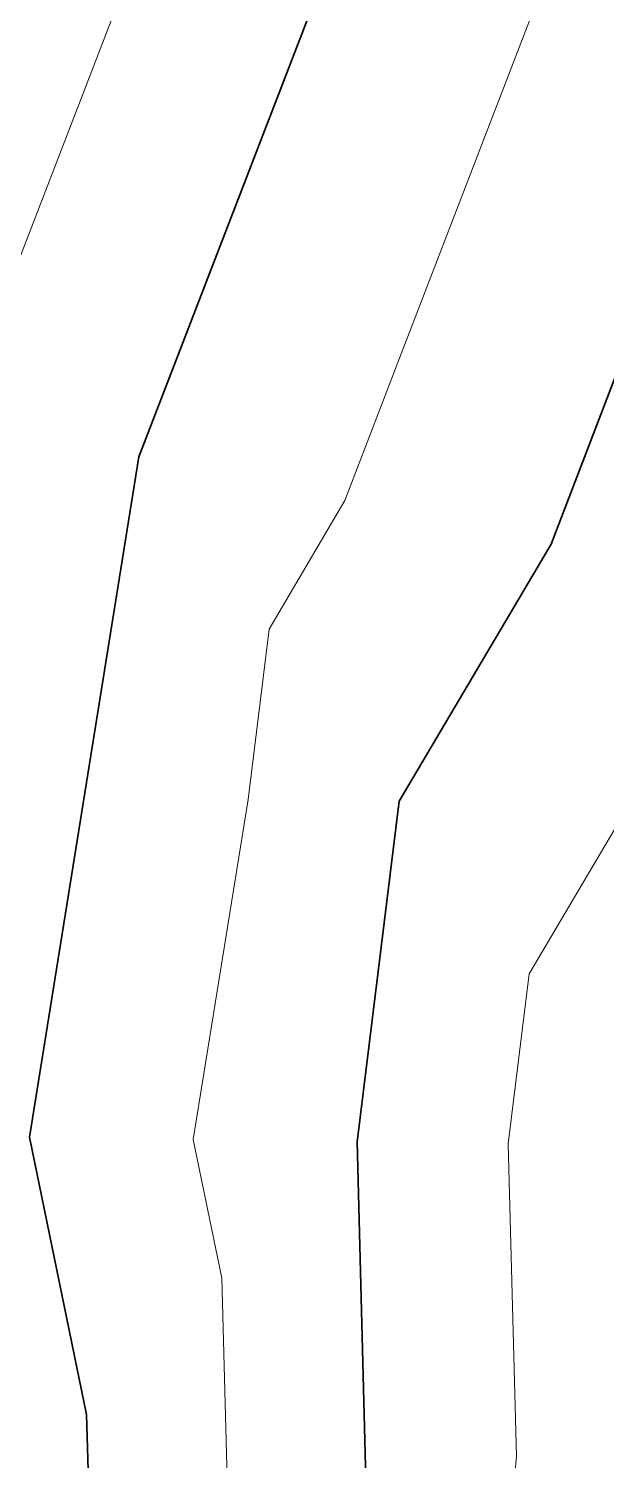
# Model space of a CAD drawing. Header units: millimetres. Extents: x -861324 to 439029, y -308065 to 694685.
# Drawn here: x 126879 to 136741, y 131723 to 156163 of the extents above; entities that cross this region are included whole.
import ezdxf

# ---------------------------------------------------------------- set-up
doc = ezdxf.new("R2010")
doc.units = ezdxf.units.MM
doc.layers.add('C-TOPO-MAJR', color=7, linetype='Continuous', lineweight=35)
doc.layers.add('C-TOPO-MINR', color=7, linetype='Continuous', lineweight=9)

msp = doc.modelspace()

# ---------------------------------------------------------------- linework, layer by layer
at = {"layer": 'C-TOPO-MAJR'}
for p, q in [((128763, 148855), (134201, 162973)), ((135796, 147362), (137827, 152665)), ((126892, 137241), (128763, 148855)), ((133203, 142973), (135796, 147362)), ((132485, 137160), (133203, 142973)), ((127869, 132504), (126892, 137241)), ((132767, 126492), (132485, 137160)), ((128057, 125392), (127869, 132504))]:
    msp.add_line(p, q, dxfattribs=at)
at = {"layer": 'C-TOPO-MINR'}
for p, q in [((133295, 150760), (137374, 161348)), ((125569, 149249), (129647, 159837)), ((132279, 148109), (133295, 150760)), ((130983, 145914), (132279, 148109)), ((135422, 140031), (139312, 146616)), ((130624, 143007), (130983, 145914)), ((129689, 137200), (130624, 143007)), ((135063, 137125), (135422, 140031)), ((130177, 134832), (129689, 137200)), ((135205, 131791), (135063, 137125)), ((130412, 125942), (130177, 134832)), ((134767, 126887), (135205, 131791))]:
    msp.add_line(p, q, dxfattribs=at)

doc.saveas('drawing.dxf')
